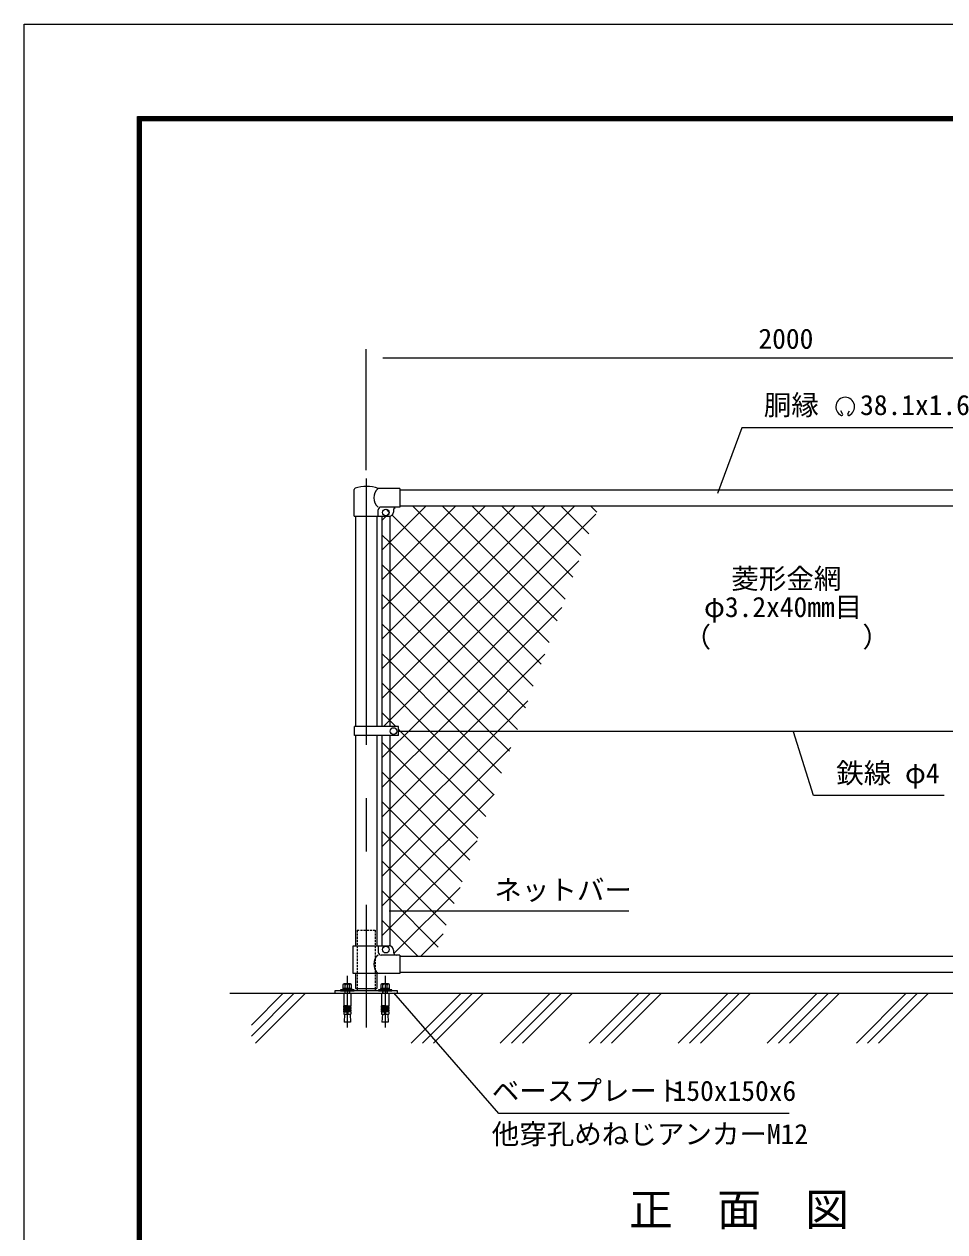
# Model space of a CAD drawing. Units: millimetres, scale not verified. Extents: x -4200 to 4200, y -2970 to 2970.
# Drawn here: x -4200 to -2006, y 91 to 2970 of the extents above; entities that cross this region are included whole.
import ezdxf
from ezdxf.enums import TextEntityAlignment as Align

# ---------------------------------------------------------------- set-up
doc = ezdxf.new("R2010")
doc.units = ezdxf.units.MM
doc.header["$LTSCALE"] = 20
doc.linetypes.add('USER1', pattern=[50.8, 31.75, -6.35, 6.35, -6.35])
doc.linetypes.add('USER2', pattern=[0.375, 0.25, -0.125])
for name, color, linetype, lineweight in [('0-0_D-BMK', 2, 'USER1', 13), ('0-1_D-STR1', 1, 'Continuous', 18), ('0-2_D-STR-DIM', 7, 'Continuous', 9), ('0-5_D-STR3', 3, 'Continuous', 13), ('0-6_D-STR2', 7, 'Continuous', 9), ('0-7_D-STR-TXT', 7, 'Continuous', 9), ('0-8_D-TTL', 7, 'Continuous', 9), ('0-B_D-BGD', 7, 'Continuous', 9), ('0-D_D-DCR-HCH', 7, 'Continuous', 9)]:
    doc.layers.add(name, color=color, linetype=linetype, lineweight=lineweight)
doc.layers.add('0-4_D-TTL-TXT', color=7, linetype='Continuous')
doc.styles.add('ＭＳ ゴシック', font='')
doc.styles.get('ＭＳ ゴシック').set_extended_font_data('MS Gothic')

msp = doc.modelspace()

# ---------------------------------------------------------------- linework, layer by layer
at = {"layer": '0-0_D-BMK'}
for p, q in [((-3384.97, 1887.06), (-3384.97, 578.6)), ((-3429.97, 701.6), (-3429.97, 578.6)), ((-3339.97, 701.6), (-3339.97, 578.6))]:
    msp.add_line(p, q, dxfattribs=at)
at = {"layer": '0-1_D-STR1'}
for p, q in [((-3304.97, 1860), (-1464.97, 1860)), ((-3304.97, 1822), (-1464.97, 1822)), ((-3410.37, 1797), (-3410.37, 1295.5)), ((-3359.57, 1797), (-3359.57, 1295.5)), ((-3410.37, 1274.5), (-3410.37, 773)), ((-3359.57, 1274.5), (-3359.57, 773)), ((-3304.97, 748), (-1464.97, 748)), ((-3410.37, 707), (-3410.37, 671)), ((-3359.57, 707), (-3359.57, 671)), ((-3304.97, 710), (-1464.97, 710)), ((-3410.37, 671), (-3359.57, 671))]:
    msp.add_line(p, q, dxfattribs=at)
at = {"layer": '0-2_D-STR-DIM'}
for p, q in [((-3384.97, 1907.06), (-3384.97, 2195)), ((-3344.97, 2175), (-1424.97, 2175))]:
    msp.add_line(p, q, dxfattribs=at)
at = {"layer": '0-5_D-STR3'}
for p, q in [((-3413.52, 1797), (-3413.52, 1860.69)), ((-3304.97, 1863), (-3356.42, 1863)), ((-3304.97, 1863), (-3304.97, 1819)), ((-3304.97, 1819), (-3349.42, 1819)), ((-3413.52, 1797), (-3356.42, 1797)), ((-3356.42, 1797), (-3356.42, 1812)), ((-3356.42, 1797), (-3329.97, 1797)), ((-3347.47, 1797), (-3347.47, 1295.5)), ((-3328.47, 1797), (-3328.47, 1295.5)), ((-3319.97, 1812), (-3319.97, 1807)), ((-3412.47, 1274.5), (-3412.47, 1295.5)), ((-3307.98, 1295.5), (-3412.47, 1295.5)), ((-3307.98, 1274.5), (-3307.98, 1295.5)), ((-3307.98, 1274.5), (-3412.47, 1274.5)), ((-3347.47, 1274.5), (-3347.47, 773)), ((-3328.47, 1274.5), (-3328.47, 772.89)), ((-3307.98, 1285), (-1467.47, 1285)), ((-3415.92, 773), (-3329.97, 773)), ((-3415.92, 707), (-3415.92, 773)), ((-3356.42, 773), (-3356.42, 758)), ((-3304.97, 751), (-3349.42, 751)), ((-3319.97, 763), (-3319.97, 758)), ((-3304.97, 751), (-3304.97, 707)), ((-3304.97, 707), (-3415.92, 707)), ((-3406.32, 671), (-3406.32, 666)), ((-3363.62, 671), (-3363.62, 666)), ((-3438.62, 660), (-3421.32, 660)), ((-3348.62, 660), (-3331.32, 660))]:
    msp.add_line(p, q, dxfattribs=at)
at = {"layer": '0-5_D-STR3', "linetype": 'USER2'}
for p, q in [((-3406.32, 810), (-3406.32, 671)), ((-3406.32, 810), (-3363.62, 810)), ((-3363.62, 810), (-3363.62, 671))]:
    msp.add_line(p, q, dxfattribs=at)
at = {"layer": '0-5_D-STR3', "lineweight": 18}
for p, q in [((-3445.97, 668.3), (-3445.97, 666)), ((-3413.97, 668.3), (-3445.97, 668.3)), ((-3445.97, 666), (-3413.97, 666)), ((-3419.22, 671.3), (-3440.72, 671.3)), ((-3440.72, 671.3), (-3440.72, 668.3)), ((-3440.72, 668.3), (-3419.22, 668.3)), ((-3440.37, 679.6), (-3440.37, 671.3)), ((-3440.37, 671.3), (-3419.58, 671.3)), ((-3422.18, 682.1), (-3437.77, 682.1)), ((-3435.97, 682.1), (-3423.97, 682.1)), ((-3435.97, 666), (-3435.97, 660)), ((-3435.17, 671.3), (-3435.17, 679.6)), ((-3434.89, 660), (-3434.89, 666)), ((-3431.47, 671.3), (-3430.67, 668.3)), ((-3428.47, 668.3), (-3429.28, 671.3)), ((-3425.05, 660), (-3425.05, 666)), ((-3424.78, 671.3), (-3424.78, 679.6)), ((-3423.97, 660), (-3423.97, 666)), ((-3419.58, 671.3), (-3419.58, 679.6)), ((-3419.22, 668.3), (-3419.22, 671.3)), ((-3413.97, 666), (-3413.97, 668.3)), ((-3355.97, 668.3), (-3355.97, 666)), ((-3323.97, 668.3), (-3355.97, 668.3)), ((-3355.97, 666), (-3323.97, 666)), ((-3329.22, 671.3), (-3350.72, 671.3)), ((-3350.72, 671.3), (-3350.72, 668.3)), ((-3350.72, 668.3), (-3329.22, 668.3)), ((-3350.37, 679.6), (-3350.37, 671.3)), ((-3350.37, 671.3), (-3329.58, 671.3)), ((-3332.18, 682.1), (-3347.77, 682.1)), ((-3345.97, 682.1), (-3333.97, 682.1)), ((-3345.97, 666), (-3345.97, 660)), ((-3345.17, 671.3), (-3345.17, 679.6)), ((-3344.89, 660), (-3344.89, 666)), ((-3341.47, 671.3), (-3340.67, 668.3)), ((-3338.47, 668.3), (-3339.28, 671.3)), ((-3335.05, 660), (-3335.05, 666)), ((-3334.78, 671.3), (-3334.78, 679.6)), ((-3333.97, 660), (-3333.97, 666)), ((-3329.58, 671.3), (-3329.58, 679.6)), ((-3329.22, 668.3), (-3329.22, 671.3)), ((-3323.97, 666), (-3323.97, 668.3)), ((-3438.62, 660), (-3438.62, 629.96)), ((-3421.32, 660), (-3421.32, 629.96)), ((-3348.62, 660), (-3348.62, 629.96)), ((-3331.32, 660), (-3331.32, 629.96)), ((-3430.97, 629.96), (-3438.62, 629.96)), ((-3438.62, 627.46), (-3438.19, 629.92)), ((-3438.62, 627.46), (-3430.97, 627.46)), ((-3438.62, 627.46), (-3438.62, 625.96)), ((-3438.62, 625.96), (-3430.97, 625.96)), ((-3438.62, 623.46), (-3438.19, 625.92)), ((-3438.62, 623.46), (-3430.97, 623.46)), ((-3438.62, 623.46), (-3438.62, 621.96)), ((-3438.62, 621.96), (-3430.97, 621.96)), ((-3438.62, 619.46), (-3438.19, 621.92)), ((-3438.62, 619.46), (-3430.97, 619.46)), ((-3438.62, 619.46), (-3438.62, 617.96)), ((-3438.62, 615.5), (-3438.19, 617.96)), ((-3438.62, 617.96), (-3430.97, 617.96)), ((-3438.62, 615.5), (-3430.97, 615.5)), ((-3438.62, 615.5), (-3438.62, 610)), ((-3438.62, 610), (-3421.32, 610)), ((-3436.47, 610), (-3437.55, 590.9)), ((-3430.97, 629.96), (-3430.97, 610)), ((-3428.97, 629.96), (-3421.32, 629.96)), ((-3428.97, 629.96), (-3428.97, 610)), ((-3421.32, 627.46), (-3428.97, 627.46)), ((-3421.32, 625.96), (-3428.97, 625.96)), ((-3421.32, 623.46), (-3428.97, 623.46)), ((-3421.32, 621.96), (-3428.97, 621.96)), ((-3421.32, 619.46), (-3428.97, 619.46)), ((-3421.32, 617.96), (-3428.97, 617.96)), ((-3421.32, 615.5), (-3428.97, 615.5)), ((-3423.48, 610), (-3422.4, 590.9)), ((-3421.32, 627.46), (-3421.76, 629.92)), ((-3421.32, 623.46), (-3421.76, 625.92)), ((-3421.32, 619.46), (-3421.76, 621.92)), ((-3421.32, 615.5), (-3421.76, 617.96)), ((-3421.32, 627.46), (-3421.32, 625.96)), ((-3421.32, 623.46), (-3421.32, 621.96)), ((-3421.32, 619.46), (-3421.32, 617.96)), ((-3421.32, 615.5), (-3421.32, 610)), ((-3340.97, 629.96), (-3348.62, 629.96)), ((-3348.62, 627.46), (-3348.19, 629.92)), ((-3348.62, 627.46), (-3340.97, 627.46)), ((-3348.62, 627.46), (-3348.62, 625.96)), ((-3348.62, 625.96), (-3340.97, 625.96)), ((-3348.62, 623.46), (-3348.19, 625.92)), ((-3348.62, 623.46), (-3340.97, 623.46)), ((-3348.62, 623.46), (-3348.62, 621.96)), ((-3348.62, 621.96), (-3340.97, 621.96)), ((-3348.62, 619.46), (-3348.19, 621.92)), ((-3348.62, 619.46), (-3340.97, 619.46)), ((-3348.62, 619.46), (-3348.62, 617.96)), ((-3348.62, 615.5), (-3348.19, 617.96)), ((-3348.62, 617.96), (-3340.97, 617.96)), ((-3348.62, 615.5), (-3340.97, 615.5)), ((-3348.62, 615.5), (-3348.62, 610)), ((-3348.62, 610), (-3331.32, 610)), ((-3346.47, 610), (-3347.55, 590.9)), ((-3340.97, 629.96), (-3340.97, 610)), ((-3338.97, 629.96), (-3331.32, 629.96)), ((-3338.97, 629.96), (-3338.97, 610)), ((-3331.32, 627.46), (-3338.97, 627.46)), ((-3331.32, 625.96), (-3338.97, 625.96)), ((-3331.32, 623.46), (-3338.97, 623.46)), ((-3331.32, 621.96), (-3338.97, 621.96)), ((-3331.32, 619.46), (-3338.97, 619.46)), ((-3331.32, 617.96), (-3338.97, 617.96)), ((-3331.32, 615.5), (-3338.97, 615.5)), ((-3333.48, 610), (-3332.4, 590.9)), ((-3331.32, 627.46), (-3331.76, 629.92)), ((-3331.32, 623.46), (-3331.76, 625.92)), ((-3331.32, 619.46), (-3331.76, 621.92)), ((-3331.32, 615.5), (-3331.76, 617.96)), ((-3331.32, 627.46), (-3331.32, 625.96)), ((-3331.32, 623.46), (-3331.32, 621.96)), ((-3331.32, 619.46), (-3331.32, 617.96)), ((-3331.32, 615.5), (-3331.32, 610)), ((-3422.4, 590.9), (-3437.55, 590.9)), ((-3332.4, 590.9), (-3347.55, 590.9))]:
    msp.add_line(p, q, dxfattribs=at)
at = {"layer": '0-5_D-STR3'}
msp.add_lwpolyline([(-3459.97, 660), (-3309.97, 660), (-3309.97, 666), (-3459.97, 666)], close=True, dxfattribs=at)
for centre in [(-3337.97, 1806), (-3319.98, 1285), (-3337.97, 764)]:
    msp.add_circle(centre, 8, dxfattribs=at)
for centre, radius, start, end in [((-3410.22, 1860.69), 3.3, 109.22051, 180), ((-3384.97, 1788.27), 80, 69.0916, 109.22051), ((-3338.23, 1841), 28.55, 129.59418, 230.40582), ((-3349.42, 1812), 7, 90, 180), ((-3312.97, 1812), 7, 90, 180), ((-3329.97, 1807), 10, 270, 0), ((-3338.23, 729), 28.55, 129.59418, 230.40582), ((-3349.42, 758), 7, 180, 270), ((-3329.97, 763), 10, 0, 90), ((-3312.97, 758), 7, 180, 270)]:
    msp.add_arc(centre, radius, start, end, dxfattribs=at)
at = {"layer": '0-5_D-STR3', "lineweight": 18}
for centre, radius, start, end in [((-3437.77, 679.5), 2.6, 2.20423, 177.79577), ((-3429.97, 675.45), 6.65, 38.61324, 141.38676), ((-3422.18, 679.5), 2.6, 2.20423, 177.79577), ((-3347.77, 679.5), 2.6, 2.20423, 177.79577), ((-3339.97, 675.45), 6.65, 38.61324, 141.38676), ((-3332.18, 679.5), 2.6, 2.20423, 177.79577), ((-3429.97, 629.96), 1, 0, 180), ((-3339.97, 629.96), 1, 0, 180)]:
    msp.add_arc(centre, radius, start, end, dxfattribs=at)
at = {"layer": '0-6_D-STR2'}
for p, q in [((-3330, 1806.31), (-3337.66, 1813.97)), ((-3328.47, 1735.21), (-3241.68, 1822)), ((-3328.47, 1664.5), (-3170.97, 1822)), ((-3328.47, 1593.79), (-3100.26, 1822)), ((-3328.47, 1523.08), (-3029.55, 1822)), ((-3328.47, 1452.37), (-2958.84, 1822)), ((-3328.47, 1381.65), (-2888.13, 1822)), ((-3319.16, 1815.23), (-3316.21, 1818.19)), ((-2948.92, 1495.94), (-3274.98, 1822)), ((-2930.05, 1547.78), (-3204.27, 1822)), ((-2911.18, 1599.62), (-3133.56, 1822)), ((-2892.31, 1651.46), (-3062.85, 1822)), ((-2873.44, 1703.3), (-2992.14, 1822)), ((-2854.57, 1755.14), (-2921.43, 1822)), ((-2835.7, 1806.99), (-2850.72, 1822)), ((-3347.47, 1786.92), (-3336.57, 1797.82)), ((-3336.16, 1798.24), (-3330.21, 1804.18)), ((-2967.79, 1444.09), (-3323.29, 1799.6)), ((-3328.47, 1734.07), (-3347.47, 1753.07)), ((-3347.47, 1716.21), (-3328.47, 1735.21)), ((-2986.66, 1392.25), (-3328.47, 1734.07)), ((-3328.47, 1663.36), (-3347.47, 1682.36)), ((-3283.71, 1285), (-2878.04, 1690.67)), ((-3347.47, 1645.5), (-3328.47, 1664.5)), ((-3005.52, 1340.41), (-3328.47, 1663.36)), ((-3328.47, 1592.65), (-3347.47, 1611.65)), ((-3347.47, 1574.79), (-3328.47, 1593.79)), ((-3024.39, 1288.57), (-3328.47, 1592.65)), ((-3213, 1285), (-2918.51, 1579.49)), ((-3328.47, 1521.94), (-3347.47, 1540.94)), ((-3347.47, 1504.08), (-3328.47, 1523.08)), ((-3091.53, 1285), (-3328.47, 1521.94)), ((-3328.47, 1451.23), (-3347.47, 1470.23)), ((-3142.29, 1285), (-2958.97, 1468.32)), ((-3347.47, 1433.37), (-3328.47, 1452.37)), ((-3162.25, 1285), (-3328.47, 1451.23)), ((-3328.47, 1380.52), (-3347.47, 1399.52)), ((-3347.47, 1362.65), (-3328.47, 1381.65)), ((-3232.96, 1285), (-3328.47, 1380.52)), ((-3071.58, 1285), (-2999.43, 1357.14)), ((-3328.47, 1240.23), (-3283.71, 1285)), ((-3328.47, 1169.52), (-3213, 1285)), ((-3328.47, 1098.81), (-3142.29, 1285)), ((-3328.47, 1028.1), (-3071.58, 1285)), ((-3081, 1133.04), (-3232.96, 1285)), ((-3062.13, 1184.88), (-3162.25, 1285)), ((-3043.26, 1236.73), (-3091.53, 1285)), ((-3328.47, 1239.1), (-3347.47, 1258.1)), ((-3347.47, 1221.23), (-3328.47, 1240.23)), ((-3328.47, 957.39), (-3039.9, 1245.97)), ((-3118.74, 1029.36), (-3328.47, 1239.1)), ((-3328.47, 1168.39), (-3347.47, 1187.39)), ((-3347.47, 1150.52), (-3328.47, 1169.52)), ((-3137.61, 977.52), (-3328.47, 1168.39)), ((-3328.47, 886.68), (-3080.36, 1134.79)), ((-3328.47, 1097.68), (-3347.47, 1116.68)), ((-3347.47, 1079.81), (-3328.47, 1098.81)), ((-3156.47, 925.68), (-3328.47, 1097.68)), ((-3328.47, 1026.96), (-3347.47, 1045.96)), ((-3347.47, 1009.1), (-3328.47, 1028.1)), ((-3175.34, 873.83), (-3328.47, 1026.96)), ((-3328.47, 815.97), (-3120.83, 1023.62)), ((-3328.47, 956.25), (-3347.47, 975.25)), ((-3347.47, 938.39), (-3328.47, 957.39)), ((-3194.21, 821.99), (-3328.47, 956.25)), ((-3328.47, 885.54), (-3347.47, 904.54)), ((-3319.1, 754.63), (-3161.29, 912.44)), ((-3347.47, 867.68), (-3328.47, 886.68)), ((-3213.08, 770.15), (-3328.47, 885.54)), ((-3347.47, 796.97), (-3328.47, 815.97)), ((-3255.02, 748), (-3201.76, 801.27))]:
    msp.add_line(p, q, dxfattribs=at)
for points in [[(-3343.92, 1295.5), (-3328.47, 1310.94), (-2837.58, 1801.84)], [(-3314.17, 1295.5), (-3328.47, 1309.81), (-3347.47, 1328.81)], [(-3099.87, 1081.2), (-3303.67, 1285), (-3307.98, 1289.31)], [(-3261.64, 748), (-3328.47, 814.83), (-3347.47, 833.83)]]:
    msp.add_lwpolyline(points, dxfattribs=at)
at = {"layer": '0-7_D-STR-TXT'}
for p, q in [((-2249.66, 2040.87), (-2253.8, 2048.05)), ((-2237.17, 2040.87), (-2233.03, 2048.05)), ((-2759.1, 855.91), (-3330.22, 855.91))]:
    msp.add_line(p, q, dxfattribs=at)
for points in [[(-1953.16, 2008), (-2489.46, 2008), (-2548.1, 1851.43)], [(-2007.31, 1131.37), (-2318.64, 1131.37), (-2366.73, 1283.09)], [(-2377.14, 373.52), (-3068.92, 373.52), (-3319.39, 661.15)]]:
    msp.add_lwpolyline(points, dxfattribs=at)
for centre, radius, start, end in [((-2243.41, 2058.04), 22.5, 294.32478, 245.67522), ((-2251.71, 2039.63), 2.37, 245.67522, 30), ((-2235.12, 2039.63), 2.37, 150, 294.32478)]:
    msp.add_arc(centre, radius, start, end, dxfattribs=at)
at = {"layer": '0-8_D-TTL', "color": 2, "lineweight": 18}
msp.add_lwpolyline([(-4200, 2970), (4200, 2970), (4200, -2970), (-4200, -2970)], close=True, dxfattribs=at)
at = {"layer": '0-8_D-TTL'}
for points in [[(-3930, 2750), (3930, 2750), (3930, -2750), (-3930, -2750)], [(-3927.5, 2747.5), (3927.5, 2747.5), (3927.5, -2747.5), (-3927.5, -2747.5)], [(-3925, 2745), (3925, 2745), (3925, -2745), (-3925, -2745)], [(-3922.5, 2742.5), (3922.5, 2742.5), (3922.5, -2742.5), (-3922.5, -2742.5)], [(-3920, 2740), (3920, 2740), (3920, -2740), (-3920, -2740)]]:
    msp.add_lwpolyline(points, close=True, dxfattribs=at)
at = {"layer": '0-B_D-BGD'}
msp.add_line((-3709.97, 660), (-884.97, 660), dxfattribs=at)
at = {"layer": '0-D_D-DCR-HCH'}
for p, q in [((-3658.49, 557.77), (-3556.25, 660)), ((-3658.49, 584.28), (-3582.77, 660)), ((-3648.8, 540.94), (-3529.74, 660)), ((-3277.57, 540.94), (-3158.51, 660)), ((-3251.05, 540.94), (-3131.99, 660)), ((-3224.54, 540.94), (-3105.47, 660)), ((-3065.44, 540.94), (-2946.38, 660)), ((-3038.92, 540.94), (-2919.86, 660)), ((-3012.4, 540.94), (-2893.34, 660)), ((-2853.3, 540.94), (-2734.24, 660)), ((-2826.79, 540.94), (-2707.73, 660)), ((-2800.27, 540.94), (-2681.21, 660)), ((-2641.17, 540.94), (-2522.11, 660)), ((-2614.66, 540.94), (-2495.59, 660)), ((-2588.14, 540.94), (-2469.08, 660)), ((-2429.04, 540.94), (-2309.98, 660)), ((-2402.52, 540.94), (-2283.46, 660)), ((-2376.01, 540.94), (-2256.95, 660)), ((-2216.91, 540.94), (-2097.85, 660)), ((-2190.39, 540.94), (-2071.33, 660)), ((-2163.88, 540.94), (-2044.81, 660))]:
    msp.add_line(p, q, dxfattribs=at)

# ---------------------------------------------------------------- texts
at = {"layer": '0-2_D-STR-DIM', "style": 'ＭＳ ゴシック'}
msp.add_text('2000', height=48.09, dxfattribs=at).set_placement((-2450.22, 2181.75), align=Align.BOTTOM_LEFT)
at = {"layer": '0-4_D-TTL-TXT', "style": 'ＭＳ ゴシック'}
msp.add_text('正\u3000面\u3000図', height=76.98, dxfattribs=at).set_placement((-2758.87, 82.83), align=Align.BOTTOM_LEFT)
at = {"layer": '0-7_D-STR-TXT', "style": 'ＭＳ ゴシック'}
for s, p in [('胴縁 \u300038.1x1.6', (-2437.52, 2023.78)), ('菱形金網', (-2514.92, 1609.9)), ('φ3.2x40mm目', (-2579.9, 1542.31)), ('（\u3000\u3000   \u3000\u3000）', (-2628.63, 1470.66)), ('鉄線 φ4', (-2264.92, 1146.24)), ('ネットバー', (-3079.66, 867.86)), ('ベースプレート', (-3085.61, 388.92)), (' 150x150x6', (-2687.44, 388.92)), ('他穿孔めねじアンカーM12', (-3085.85, 285.9))]:
    msp.add_text(s, height=48.09, dxfattribs=at).set_placement(p, align=Align.BOTTOM_LEFT)

doc.saveas('drawing.dxf')
